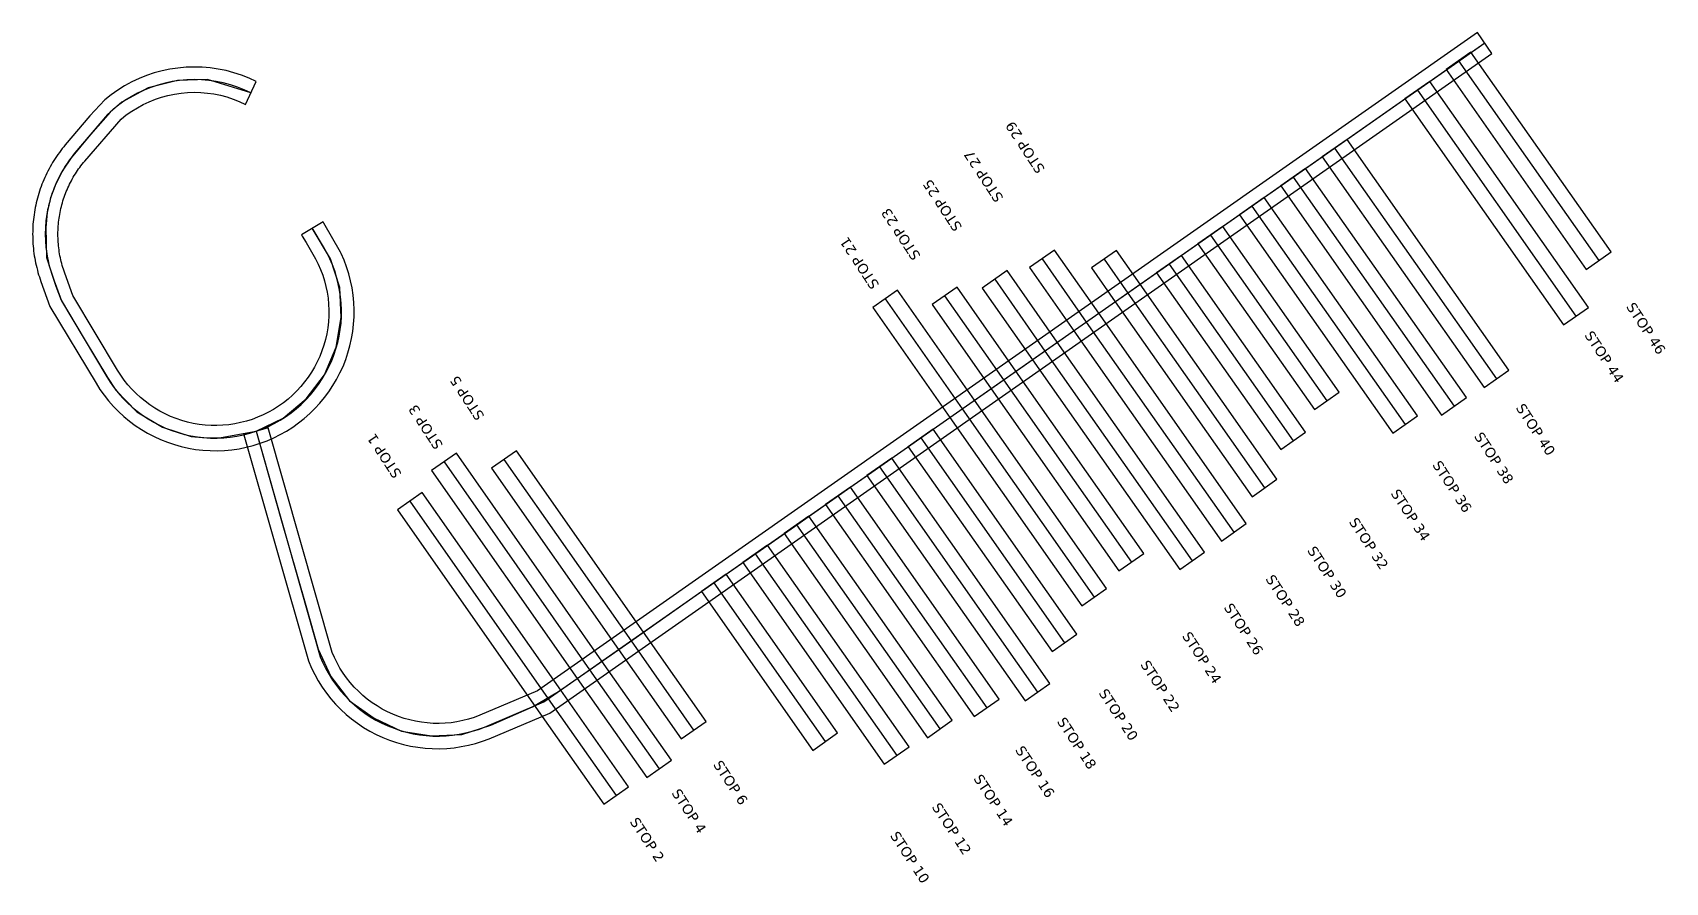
# Model space of a CAD drawing. Extents: x 700462 to 700785, y 4226084 to 4226252.
import ezdxf

# ---------------------------------------------------------------- set-up
doc = ezdxf.new("R2010")
doc.units = 0
doc.header["$MEASUREMENT"] = 0
for name, color, linetype in [('1', 7, 'Continuous'), ('GEOFENCE', 3, 'Continuous'), ('INIT_COORD', 5, 'Continuous'), ('TEXT_ORANGE', 40, 'Continuous')]:
    doc.layers.add(name, color=color, linetype=linetype)
doc.styles.get("Standard").update_dxf_attribs({"font": 'verdana.ttf'})

msp = doc.modelspace()

# ---------------------------------------------------------------- linework, layer by layer
at = {"layer": '1', "color": 7}
for points in [[(700504.16, 4226172.6, 1060.86), (700516.9, 4226127.82, 1064.67), (700517.51, 4226126.41, 1064.68), (700518.15, 4226125.12, 1064.69), (700518.85, 4226123.86, 1064.7), (700519.63, 4226122.65, 1064.71), (700520.46, 4226121.47, 1064.72), (700521.35, 4226120.34, 1064.74), (700522.3, 4226119.26, 1064.75), (700523.31, 4226118.23, 1064.76), (700524.37, 4226117.25, 1064.77), (700525.47, 4226116.34, 1064.78), (700526.63, 4226115.48, 1064.79), (700527.83, 4226114.68, 1064.81), (700529.06, 4226113.94, 1064.82), (700530.34, 4226113.27, 1064.83), (700531.65, 4226112.67, 1064.84), (700532.99, 4226112.14, 1064.85), (700534.35, 4226111.68, 1064.86), (700535.74, 4226111.29, 1064.87), (700537.14, 4226110.97, 1064.88), (700538.56, 4226110.73, 1064.9), (700539.99, 4226110.57, 1064.91), (700541.43, 4226110.47, 1064.92), (700542.87, 4226110.46, 1064.93), (700544.31, 4226110.51, 1064.94), (700545.74, 4226110.65, 1064.95), (700547.16, 4226110.86, 1064.96), (700548.57, 4226111.14, 1064.98), (700549.97, 4226111.49, 1064.99), (700551.34, 4226111.92, 1065), (700552.69, 4226112.42, 1065), (700564.7, 4226117.51, 1065), (700751.12, 4226248.12, 1067.02), (700748.25, 4226252.22, 1067.02), (700562.26, 4226121.91, 1065), (700550.84, 4226117.07, 1065), (700549.73, 4226116.66, 1065), (700548.61, 4226116.31, 1064.99), (700547.47, 4226116.02, 1064.98), (700546.31, 4226115.78, 1064.96), (700545.15, 4226115.61, 1064.95), (700543.97, 4226115.5, 1064.94), (700542.8, 4226115.46, 1064.93), (700541.62, 4226115.47, 1064.92), (700540.44, 4226115.55, 1064.91), (700539.27, 4226115.68, 1064.9), (700538.11, 4226115.88, 1064.88), (700536.96, 4226116.14, 1064.87), (700535.83, 4226116.46, 1064.86), (700534.71, 4226116.83, 1064.85), (700533.62, 4226117.27, 1064.84), (700532.55, 4226117.76, 1064.83), (700531.5, 4226118.31, 1064.82), (700530.49, 4226118.91, 1064.81), (700529.51, 4226119.56, 1064.79), (700528.57, 4226120.27, 1064.78), (700527.66, 4226121.02, 1064.77), (700526.79, 4226121.82, 1064.76), (700525.97, 4226122.66, 1064.75), (700525.19, 4226123.55, 1064.74), (700524.46, 4226124.47, 1064.72), (700523.78, 4226125.43, 1064.71), (700523.15, 4226126.43, 1064.7), (700522.57, 4226127.45, 1064.69), (700522.05, 4226128.51, 1064.68), (700521.62, 4226129.5, 1064.67), (700508.96, 4226173.97, 1060.86), (700504.16, 4226172.6, 1060.86)], [(700506.56, 4226173.29, 1060.86), (700519.26, 4226128.66, 1064.67), (700519.78, 4226127.46, 1064.68), (700520.36, 4226126.29, 1064.69), (700521, 4226125.14, 1064.7), (700521.7, 4226124.04, 1064.71), (700522.46, 4226122.97, 1064.72), (700523.27, 4226121.94, 1064.74), (700524.14, 4226120.96, 1064.75), (700525.05, 4226120.03, 1064.76), (700526.01, 4226119.14, 1064.77), (700527.02, 4226118.3, 1064.78), (700528.07, 4226117.52, 1064.79), (700529.16, 4226116.79, 1064.81), (700530.28, 4226116.13, 1064.82), (700531.44, 4226115.52, 1064.83), (700532.63, 4226114.97, 1064.84), (700533.85, 4226114.49, 1064.85), (700535.09, 4226114.07, 1064.86), (700536.35, 4226113.71, 1064.87), (700537.63, 4226113.43, 1064.88), (700538.92, 4226113.21, 1064.9), (700540.22, 4226113.06, 1064.91), (700541.52, 4226112.97, 1064.92), (700542.83, 4226112.96, 1064.93), (700544.14, 4226113.01, 1064.94), (700545.44, 4226113.13, 1064.95), (700546.74, 4226113.32, 1064.96), (700548.02, 4226113.58, 1064.98), (700549.29, 4226113.9, 1064.99), (700550.54, 4226114.29, 1065), (700551.77, 4226114.75, 1065), (700563.48, 4226119.71, 1065), (700749.69, 4226250.17, 1067.02)], [(700742.03, 4226244.93, 1067.39), (700769.79, 4226205.35, 1066.77), (700774.71, 4226208.8, 1066.77), (700746.94, 4226248.38, 1067.39), (700742.03, 4226244.93, 1067.39)], [(700744.48, 4226246.66, 1067.39), (700772.25, 4226207.08, 1066.77)], [(700506.58, 4226242.55, 1075.04), (700505.19, 4226243.19, 1074.89), (700503.7, 4226243.78, 1074.74), (700502.18, 4226244.28, 1074.6), (700500.64, 4226244.69, 1074.45), (700499.07, 4226245, 1074.31), (700497.48, 4226245.23, 1074.16), (700495.89, 4226245.37, 1074.02), (700494.29, 4226245.41, 1073.87), (700492.69, 4226245.36, 1073.73), (700491.1, 4226245.21, 1073.58), (700489.52, 4226244.98, 1073.44), (700487.95, 4226244.65, 1073.29), (700486.41, 4226244.23, 1073.14), (700484.89, 4226243.72, 1073), (700483.41, 4226243.13, 1072.85), (700481.96, 4226242.45, 1072.71), (700480.55, 4226241.69, 1072.56), (700479.19, 4226240.84, 1072.42), (700477.89, 4226239.92, 1072.27), (700476.63, 4226238.92, 1072.13), (700473.64, 4226235.74, 1071.98), (700468.8, 4226230, 1070.78), (700468.51, 4226229.64, 1070.73), (700468.21, 4226229.27, 1070.68), (700467.91, 4226228.89, 1070.62), (700467.63, 4226228.5, 1070.57), (700467.35, 4226228.11, 1070.52), (700467.07, 4226227.71, 1070.47), (700466.81, 4226227.31, 1070.41), (700466.55, 4226226.91, 1070.36), (700466.3, 4226226.5, 1070.31), (700466.05, 4226226.09, 1070.26), (700465.82, 4226225.67, 1070.21), (700465.59, 4226225.25, 1070.15), (700465.36, 4226224.82, 1070.1), (700465.15, 4226224.4, 1070.05), (700464.94, 4226223.96, 1070), (700464.74, 4226223.53, 1069.94), (700464.55, 4226223.09, 1069.89), (700464.37, 4226222.64, 1069.84), (700464.19, 4226222.2, 1069.79), (700464.02, 4226221.75, 1069.73), (700463.86, 4226221.29, 1069.68), (700463.71, 4226220.84, 1069.63), (700463.56, 4226220.38, 1069.58), (700463.42, 4226219.92, 1069.53), (700463.29, 4226219.46, 1069.47), (700463.17, 4226219, 1069.42), (700463.06, 4226218.53, 1069.37), (700462.96, 4226218.06, 1069.32), (700462.86, 4226217.59, 1069.26), (700462.77, 4226217.12, 1069.21), (700462.69, 4226216.65, 1069.16), (700462.62, 4226216.17, 1069.11), (700462.56, 4226215.7, 1069.05), (700462.5, 4226215.22, 1069), (700462.45, 4226214.74, 1068.95), (700462.41, 4226214.27, 1068.9), (700462.38, 4226213.79, 1068.84), (700462.36, 4226213.31, 1068.79), (700462.35, 4226212.83, 1068.74), (700462.34, 4226212.35, 1068.69), (700462.35, 4226211.87, 1068.63), (700462.36, 4226211.39, 1068.58), (700462.38, 4226210.91, 1068.53), (700462.41, 4226210.43, 1068.48), (700462.44, 4226209.95, 1068.42), (700462.49, 4226209.47, 1068.37), (700462.54, 4226208.99, 1068.32), (700462.6, 4226208.52, 1068.27), (700462.67, 4226208.04, 1068.22), (700462.75, 4226207.57, 1068.16), (700462.84, 4226207.1, 1068.11), (700462.93, 4226206.63, 1068.06), (700463.04, 4226206.16, 1068.01), (700463.15, 4226205.69, 1067.95), (700463.27, 4226205.22, 1067.9), (700463.4, 4226204.76, 1067.85), (700463.53, 4226204.3, 1067.8), (700463.67, 4226203.85, 1067.74), (700463.82, 4226203.39, 1067.69), (700463.98, 4226202.95, 1067.64), (700465.77, 4226198.01, 1067.04), (700474.88, 4226182.79, 1064.94), (700475.63, 4226181.6, 1064.79), (700476.47, 4226180.42, 1064.63), (700477.36, 4226179.3, 1064.47), (700478.31, 4226178.22, 1064.32), (700479.32, 4226177.19, 1064.16), (700480.38, 4226176.21, 1064), (700481.49, 4226175.3, 1063.84), (700482.65, 4226174.44, 1063.69), (700483.85, 4226173.64, 1063.53), (700485.09, 4226172.91, 1063.37), (700486.36, 4226172.24, 1063.22), (700487.67, 4226171.64, 1063.06), (700489.01, 4226171.11, 1062.9), (700490.38, 4226170.65, 1062.74), (700491.76, 4226170.26, 1062.59), (700493.17, 4226169.95, 1062.43), (700494.58, 4226169.71, 1062.27), (700496.02, 4226169.55, 1062.12), (700497.45, 4226169.46, 1061.96), (700498.89, 4226169.44, 1061.8), (700500.33, 4226169.5, 1061.65), (700501.76, 4226169.64, 1061.49), (700503.19, 4226169.85, 1061.33), (700504.6, 4226170.13, 1061.17), (700505.99, 4226170.49, 1061.02), (700507.37, 4226170.92, 1060.86), (700508.72, 4226171.42, 1060.7), (700510.04, 4226172, 1060.55), (700511.33, 4226172.63, 1060.39), (700512.58, 4226173.34, 1060.23), (700513.8, 4226174.11, 1060.08), (700514.97, 4226174.95, 1059.92), (700516.1, 4226175.84, 1059.76), (700517.18, 4226176.79, 1059.6), (700518.21, 4226177.8, 1059.45), (700519.18, 4226178.86, 1059.29), (700520.1, 4226179.97, 1059.13), (700520.96, 4226181.13, 1058.98), (700521.76, 4226182.33, 1058.82), (700522.49, 4226183.57, 1058.66), (700523.16, 4226184.84, 1058.5), (700523.76, 4226186.15, 1058.35), (700524.29, 4226187.49, 1058.19), (700524.74, 4226188.86, 1058.03), (700525.13, 4226190.24, 1057.88), (700525.44, 4226191.65, 1057.72), (700525.69, 4226193.07, 1057.56), (700525.85, 4226194.5, 1057.4), (700525.94, 4226195.93, 1057.25), (700525.96, 4226197.37, 1057.09), (700525.9, 4226198.81, 1056.93), (700525.76, 4226200.24, 1056.78), (700525.55, 4226201.67, 1056.62), (700525.27, 4226203.08, 1056.46), (700524.91, 4226204.47, 1056.31), (700524.48, 4226205.85, 1056.15), (700523.97, 4226207.2, 1055.99), (700523.4, 4226208.52, 1055.83), (700523.28, 4226208.77, 1055.8), (700519.99, 4226214.51, 1055.04), (700519.83, 4226214.78, 1055), (700515.54, 4226212.21, 1055), (700515.7, 4226211.94, 1055.04), (700516.48, 4226210.64, 1055.52), (700518.34, 4226207.47, 1055.68), (700518.86, 4226206.41, 1055.83), (700519.33, 4226205.33, 1055.99), (700519.74, 4226204.23, 1056.15), (700520.1, 4226203.11, 1056.31), (700520.39, 4226201.96, 1056.46), (700520.62, 4226200.81, 1056.62), (700520.79, 4226199.64, 1056.78), (700520.91, 4226198.47, 1056.93), (700520.95, 4226197.29, 1057.09), (700520.94, 4226196.12, 1057.25), (700520.87, 4226194.94, 1057.4), (700520.73, 4226193.77, 1057.56), (700520.54, 4226192.61, 1057.72), (700520.28, 4226191.46, 1057.88), (700519.96, 4226190.33, 1058.03), (700519.59, 4226189.21, 1058.19), (700519.16, 4226188.11, 1058.35), (700518.66, 4226187.04, 1058.5), (700518.12, 4226186, 1058.66), (700517.52, 4226184.98, 1058.82), (700516.87, 4226184, 1058.98), (700516.17, 4226183.06, 1059.13), (700515.41, 4226182.15, 1059.29), (700514.62, 4226181.28, 1059.45), (700513.78, 4226180.46, 1059.6), (700512.89, 4226179.68, 1059.76), (700511.97, 4226178.95, 1059.92), (700511.01, 4226178.26, 1060.08), (700510.01, 4226177.63, 1060.23), (700508.99, 4226177.05, 1060.39), (700507.93, 4226176.53, 1060.55), (700506.85, 4226176.06, 1060.7), (700505.75, 4226175.65, 1060.86), (700504.63, 4226175.3, 1061.02), (700503.48, 4226175.01, 1061.17), (700502.33, 4226174.78, 1061.33), (700501.16, 4226174.6, 1061.49), (700499.99, 4226174.49, 1061.65), (700498.81, 4226174.44, 1061.8), (700497.64, 4226174.45, 1061.96), (700496.46, 4226174.53, 1062.12), (700495.29, 4226174.66, 1062.27), (700494.13, 4226174.86, 1062.43), (700492.98, 4226175.12, 1062.59), (700491.84, 4226175.43, 1062.74), (700490.73, 4226175.81, 1062.9), (700489.63, 4226176.24, 1063.06), (700488.56, 4226176.73, 1063.22), (700487.52, 4226177.28, 1063.37), (700486.5, 4226177.88, 1063.53), (700485.52, 4226178.53, 1063.69), (700484.58, 4226179.23, 1063.84), (700483.67, 4226179.98, 1064), (700482.8, 4226180.78, 1064.16), (700481.98, 4226181.62, 1064.32), (700481.2, 4226182.5, 1064.47), (700480.47, 4226183.43, 1064.63), (700479.79, 4226184.39, 1064.79), (700479.14, 4226185.41, 1064.94), (700470.31, 4226200.16, 1067.04), (700468.69, 4226204.63, 1067.64), (700468.56, 4226205.01, 1067.69), (700468.43, 4226205.38, 1067.74), (700468.31, 4226205.75, 1067.8), (700468.2, 4226206.13, 1067.85), (700468.1, 4226206.51, 1067.9), (700468, 4226206.89, 1067.95), (700467.91, 4226207.27, 1068.01), (700467.83, 4226207.66, 1068.06), (700467.75, 4226208.04, 1068.11), (700467.68, 4226208.43, 1068.16), (700467.61, 4226208.82, 1068.22), (700467.56, 4226209.21, 1068.27), (700467.51, 4226209.59, 1068.32), (700467.46, 4226209.99, 1068.37), (700467.43, 4226210.37, 1068.42), (700467.4, 4226210.77, 1068.48), (700467.37, 4226211.16, 1068.53), (700467.36, 4226211.55, 1068.58), (700467.35, 4226211.95, 1068.63), (700467.34, 4226212.34, 1068.69), (700467.35, 4226212.73, 1068.74), (700467.36, 4226213.12, 1068.79), (700467.38, 4226213.51, 1068.84), (700467.4, 4226213.9, 1068.9), (700467.43, 4226214.3, 1068.95), (700467.47, 4226214.69, 1069), (700467.52, 4226215.08, 1069.05), (700467.57, 4226215.47, 1069.11), (700467.63, 4226215.85, 1069.16), (700467.69, 4226216.24, 1069.21), (700467.77, 4226216.63, 1069.26), (700467.84, 4226217.01, 1069.32), (700467.93, 4226217.4, 1069.37), (700468.02, 4226217.78, 1069.42), (700468.12, 4226218.16, 1069.47), (700468.23, 4226218.54, 1069.53), (700468.34, 4226218.91, 1069.58), (700468.46, 4226219.29, 1069.63), (700468.58, 4226219.66, 1069.68), (700468.71, 4226220.03, 1069.73), (700468.85, 4226220.4, 1069.79), (700469, 4226220.76, 1069.84), (700469.15, 4226221.13, 1069.89), (700469.31, 4226221.48, 1069.94), (700469.47, 4226221.84, 1070), (700469.64, 4226222.2, 1070.05), (700469.82, 4226222.55, 1070.1), (700470, 4226222.9, 1070.15), (700470.18, 4226223.24, 1070.21), (700470.38, 4226223.58, 1070.26), (700470.58, 4226223.92, 1070.31), (700470.79, 4226224.25, 1070.36), (700471, 4226224.59, 1070.41), (700471.21, 4226224.91, 1070.47), (700471.44, 4226225.23, 1070.52), (700471.67, 4226225.55, 1070.57), (700471.9, 4226225.87, 1070.62), (700472.14, 4226226.18, 1070.68), (700472.39, 4226226.49, 1070.73), (700472.64, 4226226.8, 1070.78), (700479.86, 4226235.1, 1072.13), (700480.88, 4226235.92, 1072.27), (700481.95, 4226236.67, 1072.42), (700483.07, 4226237.36, 1072.56), (700484.22, 4226237.99, 1072.71), (700485.4, 4226238.54, 1072.85), (700486.62, 4226239.03, 1073), (700487.85, 4226239.44, 1073.14), (700489.12, 4226239.79, 1073.29), (700490.4, 4226240.05, 1073.44), (700491.7, 4226240.25, 1073.58), (700493, 4226240.37, 1073.73), (700494.31, 4226240.41, 1073.87), (700495.61, 4226240.37, 1074.02), (700496.92, 4226240.26, 1074.16), (700498.21, 4226240.08, 1074.31), (700499.5, 4226239.82, 1074.45), (700500.76, 4226239.48, 1074.6), (700502.01, 4226239.07, 1074.74), (700503.22, 4226238.59, 1074.89), (700504.47, 4226238.01, 1075.04), (700506.58, 4226242.55, 1075.04)], [(700505.53, 4226240.28, 1075.04), (700504.21, 4226240.89, 1074.89), (700502.85, 4226241.42, 1074.74), (700501.47, 4226241.88, 1074.6), (700500.07, 4226242.25, 1074.45), (700498.64, 4226242.54, 1074.31), (700497.2, 4226242.75, 1074.16), (700495.75, 4226242.87, 1074.02), (700494.3, 4226242.91, 1073.87), (700492.85, 4226242.86, 1073.73), (700491.4, 4226242.73, 1073.58), (700489.96, 4226242.52, 1073.44), (700488.54, 4226242.22, 1073.29), (700487.13, 4226241.84, 1073.14), (700485.75, 4226241.38, 1073), (700484.4, 4226240.84, 1072.85), (700483.09, 4226240.22, 1072.71), (700481.81, 4226239.52, 1072.56), (700480.57, 4226238.76, 1072.42), (700479.38, 4226237.92, 1072.27), (700478.25, 4226237.01, 1072.13), (700477.16, 4226236.04, 1071.98), (700477.16, 4226236.04, 1071.98), (700470.72, 4226228.4, 1070.78), (700470.44, 4226228.06, 1070.73), (700470.17, 4226227.72, 1070.68), (700469.91, 4226227.38, 1070.62), (700469.65, 4226227.03, 1070.57), (700469.39, 4226226.67, 1070.52), (700469.14, 4226226.31, 1070.47), (700468.9, 4226225.95, 1070.41), (700468.67, 4226225.58, 1070.36), (700468.44, 4226225.21, 1070.31), (700468.22, 4226224.83, 1070.26), (700468, 4226224.46, 1070.21), (700467.79, 4226224.07, 1070.15), (700467.59, 4226223.69, 1070.1), (700467.4, 4226223.3, 1070.05), (700467.21, 4226222.9, 1070), (700467.02, 4226222.51, 1069.94), (700466.85, 4226222.11, 1069.89), (700466.68, 4226221.7, 1069.84), (700466.52, 4226221.3, 1069.79), (700466.37, 4226220.89, 1069.73), (700466.22, 4226220.48, 1069.68), (700466.08, 4226220.07, 1069.63), (700465.95, 4226219.65, 1069.58), (700465.82, 4226219.23, 1069.53), (700465.71, 4226218.81, 1069.47), (700465.6, 4226218.39, 1069.42), (700465.49, 4226217.96, 1069.37), (700465.4, 4226217.54, 1069.32), (700465.31, 4226217.11, 1069.26), (700465.23, 4226216.68, 1069.21), (700465.16, 4226216.25, 1069.16), (700465.09, 4226215.82, 1069.11), (700465.04, 4226215.39, 1069.05), (700464.98, 4226214.95, 1069), (700464.94, 4226214.52, 1068.95), (700464.91, 4226214.08, 1068.9), (700464.88, 4226213.65, 1068.84), (700464.86, 4226213.21, 1068.79), (700464.85, 4226212.78, 1068.74), (700464.84, 4226212.34, 1068.69), (700464.85, 4226211.91, 1068.63), (700464.86, 4226211.47, 1068.58), (700464.88, 4226211.03, 1068.53), (700464.9, 4226210.6, 1068.48), (700464.93, 4226210.16, 1068.42), (700464.97, 4226209.73, 1068.37), (700465.02, 4226209.29, 1068.32), (700465.08, 4226208.86, 1068.27), (700465.14, 4226208.43, 1068.22), (700465.21, 4226208, 1068.16), (700465.29, 4226207.57, 1068.11), (700465.38, 4226207.14, 1068.06), (700465.47, 4226206.72, 1068.01), (700465.57, 4226206.29, 1067.95), (700465.68, 4226205.87, 1067.9), (700465.8, 4226205.45, 1067.85), (700465.92, 4226205.03, 1067.8), (700466.05, 4226204.61, 1067.74), (700466.19, 4226204.2, 1067.69), (700466.33, 4226203.79, 1067.64), (700468.04, 4226199.09, 1067.04), (700477.01, 4226184.1, 1064.94), (700477.71, 4226182.99, 1064.79), (700478.47, 4226181.93, 1064.63), (700479.28, 4226180.9, 1064.47), (700480.15, 4226179.92, 1064.32), (700481.06, 4226178.98, 1064.16), (700482.03, 4226178.1, 1064), (700483.03, 4226177.26, 1063.84), (700484.08, 4226176.48, 1063.69), (700485.18, 4226175.76, 1063.53), (700486.3, 4226175.09, 1063.37), (700487.46, 4226174.49, 1063.22), (700488.65, 4226173.94, 1063.06), (700489.87, 4226173.46, 1062.9), (700491.11, 4226173.04, 1062.74), (700492.37, 4226172.69, 1062.59), (700493.65, 4226172.41, 1062.43), (700494.94, 4226172.19, 1062.27), (700496.24, 4226172.04, 1062.12), (700497.55, 4226171.96, 1061.96), (700498.85, 4226171.94, 1061.8), (700500.16, 4226172, 1061.65), (700501.46, 4226172.12, 1061.49), (700502.76, 4226172.31, 1061.33), (700504.04, 4226172.57, 1061.17), (700505.31, 4226172.9, 1061.02), (700506.56, 4226173.29, 1060.86), (700507.79, 4226173.74, 1060.7), (700508.99, 4226174.26, 1060.55), (700510.16, 4226174.84, 1060.39), (700511.3, 4226175.49, 1060.23), (700512.4, 4226176.19, 1060.08), (700513.47, 4226176.95, 1059.92), (700514.5, 4226177.76, 1059.76), (700515.48, 4226178.63, 1059.6), (700516.41, 4226179.54, 1059.45), (700517.3, 4226180.51, 1059.29), (700518.13, 4226181.51, 1059.13), (700518.91, 4226182.57, 1058.98), (700519.64, 4226183.66, 1058.82), (700520.3, 4226184.78, 1058.66), (700520.91, 4226185.94, 1058.5), (700521.45, 4226187.13, 1058.35), (700521.94, 4226188.35, 1058.19), (700522.35, 4226189.59, 1058.03), (700522.71, 4226190.85, 1057.88), (700522.99, 4226192.13, 1057.72), (700523.21, 4226193.42, 1057.56), (700523.36, 4226194.72, 1057.4), (700523.44, 4226196.03, 1057.25), (700523.45, 4226197.33, 1057.09), (700523.4, 4226198.64, 1056.93), (700523.28, 4226199.94, 1056.78), (700523.09, 4226201.24, 1056.62), (700522.83, 4226202.52, 1056.46), (700522.5, 4226203.79, 1056.31), (700522.11, 4226205.04, 1056.15), (700521.65, 4226206.26, 1055.99), (700521.13, 4226207.47, 1055.83), (700520.55, 4226208.64, 1055.68), (700519.91, 4226209.78, 1055.52), (700519.91, 4226209.78, 1055.52), (700517.85, 4226213.22, 1055.04), (700517.68, 4226213.5, 1055)], [(700733.89, 4226239.11, 1067.18), (700765.28, 4226194.38, 1067.9), (700770.19, 4226197.82, 1067.9), (700738.81, 4226242.55, 1067.18), (700733.89, 4226239.11, 1067.18)], [(700736.35, 4226240.83, 1067.18), (700767.73, 4226196.1, 1067.9)], [(700717.53, 4226227.64, 1066.98), (700749.56, 4226181.95, 1067.9), (700754.48, 4226185.4, 1067.9), (700722.44, 4226231.09, 1066.98), (700717.53, 4226227.64, 1066.98)], [(700719.99, 4226229.37, 1066.98), (700752.02, 4226183.67, 1067.9)], [(700709.33, 4226221.9, 1066.87), (700741.16, 4226176.52, 1067.9), (700746.07, 4226179.96, 1067.9), (700714.24, 4226225.34, 1066.87), (700709.33, 4226221.9, 1066.87)], [(700711.79, 4226223.62, 1066.87), (700743.62, 4226178.24, 1067.9)], [(700701.14, 4226216.16, 1066.77), (700731.48, 4226172.9, 1067.9), (700736.39, 4226176.35, 1067.9), (700706.05, 4226219.6, 1066.77), (700701.14, 4226216.16, 1066.77)], [(700703.59, 4226217.88, 1066.77), (700733.94, 4226174.63, 1067.9)], [(700692.94, 4226210.42, 1066.67), (700715.97, 4226177.6, 1067.9), (700720.88, 4226181.04, 1067.9), (700697.86, 4226213.86, 1066.67), (700692.94, 4226210.42, 1066.67)], [(700695.4, 4226212.14, 1066.67), (700718.43, 4226179.32, 1067.9)], [(700659.63, 4226205.71, 1066.64), (700668.38, 4226193.21, 1066.36), (700697.58, 4226151.57, 1067.9), (700702.5, 4226155.02, 1067.9), (700673.3, 4226196.65, 1066.36), (700664.55, 4226209.15, 1066.64), (700659.63, 4226205.71, 1066.64)], [(700662.09, 4226207.43, 1066.64), (700670.84, 4226194.93, 1066.36), (700700.04, 4226153.3, 1067.9)], [(700671.89, 4226205.65, 1066.61), (700676.58, 4226198.95, 1066.46), (700703.64, 4226160.35, 1067.9), (700708.55, 4226163.79, 1067.9), (700681.49, 4226202.39, 1066.46), (700676.8, 4226209.09, 1066.61), (700671.89, 4226205.65, 1066.61)], [(700674.35, 4226207.37, 1066.61), (700679.03, 4226200.67, 1066.46), (700706.1, 4226162.07, 1067.9)], [(700650.26, 4226201.66, 1066.6), (700660.19, 4226187.47, 1066.25), (700689.32, 4226145.94, 1067.9), (700694.23, 4226149.39, 1067.9), (700665.1, 4226190.91, 1066.25), (700655.17, 4226205.1, 1066.6), (700650.26, 4226201.66, 1066.6)], [(700687.21, 4226206.41, 1066.56), (700711.78, 4226171.38, 1067.9)], [(700628.58, 4226197.77, 1066.65), (700643.81, 4226176, 1066.05), (700669.96, 4226138.71, 1067.9), (700674.87, 4226142.16, 1067.9), (700648.73, 4226179.44, 1066.05), (700633.49, 4226201.21, 1066.65), (700628.58, 4226197.77, 1066.65)], [(700640.35, 4226198.38, 1066.58), (700652, 4226181.73, 1066.15), (700677.3, 4226145.66, 1067.9), (700682.21, 4226149.11, 1067.9), (700656.91, 4226185.17, 1066.15), (700645.26, 4226201.82, 1066.58), (700640.35, 4226198.38, 1066.58)], [(700652.72, 4226203.38, 1066.6), (700662.65, 4226189.19, 1066.25), (700691.78, 4226147.66, 1067.9)], [(700631.03, 4226199.49, 1066.65), (700646.27, 4226177.72, 1066.05), (700672.42, 4226140.43, 1067.9)], [(700642.81, 4226200.1, 1066.58), (700654.45, 4226183.45, 1066.15), (700679.76, 4226147.38, 1067.9)], [(700635.62, 4226170.25, 1065.94), (700664.09, 4226129.67, 1067.9), (700669, 4226133.12, 1067.9), (700640.53, 4226173.7, 1065.94), (700635.62, 4226170.25, 1065.94)], [(700638.07, 4226171.97, 1065.94), (700666.54, 4226131.4, 1067.9)], [(700541.29, 4226165.51, 1066.79), (700570.09, 4226124.35, 1065.12), (700583.86, 4226104.73, 1066.12), (700588.77, 4226108.18, 1066.12), (700575, 4226127.79, 1065.12), (700546.21, 4226168.95, 1066.79), (700541.29, 4226165.51, 1066.79)], [(700553.15, 4226166.01, 1066.63), (700578.29, 4226130.09, 1065.22), (700590.68, 4226112.42, 1066.05), (700595.59, 4226115.87, 1066.05), (700583.2, 4226133.53, 1065.22), (700558.07, 4226169.45, 1066.63), (700553.15, 4226166.01, 1066.63)], [(700543.75, 4226167.23, 1066.79), (700572.55, 4226126.07, 1065.12), (700586.32, 4226106.46, 1066.12)], [(700555.61, 4226167.73, 1066.63), (700580.75, 4226131.81, 1065.22), (700593.14, 4226114.15, 1066.05)], [(700627.43, 4226164.52, 1065.84), (700658.72, 4226119.91, 1067.9), (700663.63, 4226123.36, 1067.9), (700632.34, 4226167.96, 1065.84), (700627.43, 4226164.52, 1065.84)], [(700629.89, 4226166.24, 1065.84), (700661.18, 4226121.63, 1067.9)], [(700619.24, 4226158.78, 1065.73), (700648.67, 4226116.82, 1067.9), (700653.58, 4226120.27, 1067.9), (700624.15, 4226162.23, 1065.73), (700619.24, 4226158.78, 1065.73)], [(700534.53, 4226157.75, 1066.66), (700561.91, 4226118.62, 1065.01), (700575.35, 4226099.46, 1066.1), (700580.26, 4226102.9, 1066.1), (700566.83, 4226122.06, 1065.01), (700539.44, 4226161.19, 1066.66), (700534.53, 4226157.75, 1066.66)], [(700536.98, 4226159.47, 1066.66), (700564.37, 4226120.34, 1065.01), (700577.81, 4226101.18, 1066.1)], [(700621.7, 4226160.5, 1065.73), (700651.13, 4226118.55, 1067.9)], [(700611.05, 4226153.04, 1065.63), (700639.39, 4226112.64, 1067.9), (700644.3, 4226116.08, 1067.9), (700615.96, 4226156.49, 1065.63), (700611.05, 4226153.04, 1065.63)], [(700613.5, 4226154.76, 1065.63), (700641.85, 4226114.36, 1067.9)], [(700602.85, 4226147.3, 1065.53), (700630.87, 4226107.37, 1067.9), (700635.79, 4226110.81, 1067.9), (700607.77, 4226150.75, 1065.53), (700602.85, 4226147.3, 1065.53)], [(700605.31, 4226149.02, 1065.53), (700633.33, 4226109.09, 1067.9)], [(700594.67, 4226141.57, 1065.42), (700616.72, 4226110.12, 1066.53), (700621.64, 4226113.57, 1066.53), (700599.59, 4226145.01, 1065.42), (700594.67, 4226141.57, 1065.42)], [(700597.13, 4226143.29, 1065.42), (700619.18, 4226111.85, 1066.53)]]:
    msp.add_polyline3d(points, dxfattribs=at)
at = {"layer": '1'}
msp.add_polyline3d([(700684.76, 4226204.68, 1066.56), (700709.33, 4226169.66, 1067.9), (700714.24, 4226173.1, 1067.9), (700689.67, 4226208.13, 1066.56), (700684.76, 4226204.68, 1066.56)], dxfattribs=at)
at = {"layer": 'GEOFENCE', "linetype": 'Continuous'}
for p, q in [((700743.71, 4226245.99, 1067.21), (700749.69, 4226250.17, 1067.02)), ((700728.98, 4226235.66, 1067.13), (700743.71, 4226245.99, 1067.21)), ((700491.01, 4226242.76, 1073.54), (700485.22, 4226241.3, 1072.95)), ((700496.97, 4226242.94, 1074.14), (700491.01, 4226242.76, 1073.54)), ((700505.53, 4226240.28, 1075.04), (700496.97, 4226242.94, 1074.14)), ((700485.22, 4226241.3, 1072.95), (700479.98, 4226238.43, 1072.35)), ((700477.7, 4226236.5, 1072.05), (700473.77, 4226232.03, 1071.35)), ((700479.98, 4226238.43, 1072.35), (700477.7, 4226236.5, 1072.05)), ((700714.23, 4226225.33, 1066.97), (700728.98, 4226235.66, 1067.13)), ((700473.77, 4226232.03, 1071.35), (700469.94, 4226227.46, 1070.63)), ((700469.94, 4226227.46, 1070.63), (700468.33, 4226224.96, 1070.28)), ((700468.33, 4226224.96, 1070.28), (700466.96, 4226222.31, 1069.92)), ((700699.49, 4226215.01, 1066.68), (700714.23, 4226225.33, 1066.97)), ((700466.96, 4226222.31, 1069.92), (700465.9, 4226219.53, 1069.56)), ((700465.24, 4226216.62, 1069.2), (700464.97, 4226213.66, 1068.85)), ((700465.9, 4226219.53, 1069.56), (700465.24, 4226216.62, 1069.2)), ((700464.97, 4226213.66, 1068.85), (700465.05, 4226207.7, 1068.13)), ((700521.27, 4226207.43, 1055.84), (700517.68, 4226213.5, 1055)), ((700684.75, 4226204.68, 1066.56), (700699.49, 4226215.01, 1066.68)), ((700465.05, 4226207.7, 1068.13), (700466.91, 4226202.04, 1067.42)), ((700523.13, 4226201.77, 1056.56), (700521.27, 4226207.43, 1055.84)), ((700670.01, 4226194.35, 1066.31), (700684.75, 4226204.68, 1066.56)), ((700466.91, 4226202.04, 1067.42), (700467.97, 4226199.26, 1067.06)), ((700523.41, 4226195.82, 1057.27), (700523.13, 4226201.77, 1056.56)), ((700467.97, 4226199.26, 1067.06), (700472.53, 4226191.58, 1065.99)), ((700522.41, 4226189.94, 1057.99), (700523.41, 4226195.82, 1057.27)), ((700655.27, 4226184.02, 1066.13), (700670.01, 4226194.35, 1066.31)), ((700472.53, 4226191.58, 1065.99), (700477.18, 4226183.95, 1064.92)), ((700520.07, 4226184.47, 1058.71), (700522.41, 4226189.94, 1057.99)), ((700516.48, 4226179.71, 1059.43), (700520.07, 4226184.47, 1058.71)), ((700477.18, 4226183.95, 1064.92), (700478.78, 4226181.43, 1064.56)), ((700478.78, 4226181.43, 1064.56), (700482.94, 4226177.16, 1063.84)), ((700640.53, 4226173.7, 1065.94), (700655.27, 4226184.02, 1066.13)), ((700511.93, 4226175.87, 1060.14), (700516.48, 4226179.71, 1059.43)), ((700482.94, 4226177.16, 1063.84), (700488.04, 4226174.09, 1063.13)), ((700506.56, 4226173.29, 1060.86), (700511.93, 4226175.87, 1060.14)), ((700488.04, 4226174.09, 1063.13), (700493.71, 4226172.26, 1062.42)), ((700493.71, 4226172.26, 1062.42), (700496.68, 4226172.02, 1062.06)), ((700496.68, 4226172.02, 1062.06), (700499.66, 4226172.05, 1061.71)), ((700499.66, 4226172.05, 1061.71), (700506.56, 4226173.29, 1060.86)), ((700506.56, 4226173.29, 1060.86), (700511.47, 4226156.03, 1062.33)), ((700625.79, 4226163.37, 1065.68), (700640.53, 4226173.7, 1065.94)), ((700610.63, 4226152.75, 1065.59), (700625.37, 4226163.08, 1065.81)), ((700625.37, 4226163.08, 1065.81), (700625.79, 4226163.37, 1065.68)), ((700511.47, 4226156.03, 1062.33), (700516.38, 4226138.78, 1063.8)), ((700595.89, 4226142.42, 1065.38), (700610.63, 4226152.75, 1065.59)), ((700581.15, 4226132.1, 1065.19), (700595.89, 4226142.42, 1065.38)), ((700516.38, 4226138.78, 1063.8), (700518.84, 4226130.15, 1064.54)), ((700518.84, 4226130.15, 1064.54), (700521.38, 4226124.72, 1064.69)), ((700566.39, 4226121.8, 1065.01), (700581.15, 4226132.1, 1065.19)), ((700521.38, 4226124.72, 1064.69), (700525.01, 4226119.94, 1064.76)), ((700525.01, 4226119.94, 1064.76), (700529.92, 4226116.49, 1064.81)), ((700561.23, 4226118.73, 1065), (700566.39, 4226121.8, 1065.01)), ((700529.92, 4226116.49, 1064.81), (700535.35, 4226113.95, 1064.86)), ((700552.98, 4226115.14, 1065.01), (700561.23, 4226118.73, 1065)), ((700535.35, 4226113.95, 1064.86), (700541.28, 4226113.01, 1064.92)), ((700541.28, 4226113.01, 1064.92), (700547.27, 4226113.28, 1064.97)), ((700547.27, 4226113.28, 1064.97), (700552.98, 4226115.14, 1065.01))]:
    msp.add_line(p, q, dxfattribs=at)
at = {"layer": 'INIT_COORD', "linetype": 'Continuous'}
msp.add_point((700505.53, 4226240.28, 1075.04), dxfattribs=at)

# ---------------------------------------------------------------- texts
at = {"layer": 'TEXT_ORANGE', "lineweight": 13}
for s, rotation, p in [('STOP 29', 123.2793, (700662.74, 4226225.2, 1063.1)), ('STOP 27', 123.2793, (700654.53, 4226219.5, 1067.4)), ('STOP 25', 123.2793, (700646.35, 4226213.74, 1063.61)), ('STOP 23', 123.2793, (700638.14, 4226208.02, 1067.33)), ('STOP 21', 123.2793, (700629.96, 4226202.28, 1064.13)), ('STOP 46', 303.2793, (700777.6, 4226197.98, 1066.6)), ('STOP 44', 303.2793, (700769.34, 4226192.34, 1066.87)), ('STOP 5', 123.2793, (700551.82, 4226176.31, 1066.2)), ('STOP 3', 123.2793, (700543.63, 4226170.57, 1066.96)), ('STOP 40', 303.2793, (700755.76, 4226177.95, 1067.02)), ('STOP 1', 123.2793, (700535.44, 4226164.85, 1066.79)), ('STOP 38', 303.2793, (700747.51, 4226172.31, 1068)), ('STOP 36', 303.2793, (700739.25, 4226166.66, 1068.06)), ('STOP 34', 303.2793, (700731, 4226161.02, 1067.26)), ('STOP 32', 303.2793, (700722.74, 4226155.37, 1067.33)), ('STOP 30', 303.2793, (700714.48, 4226149.72, 1067.41)), ('STOP 28', 303.2793, (700706.23, 4226144.08, 1068.18)), ('STOP 26', 303.2793, (700697.98, 4226138.43, 1067.57)), ('STOP 24', 303.2793, (700689.72, 4226132.79, 1067.64)), ('STOP 22', 303.2793, (700681.47, 4226127.14, 1067.72)), ('STOP 20', 303.2793, (700673.21, 4226121.5, 1068.3)), ('STOP 18', 303.2793, (700664.96, 4226115.85, 1067.88)), ('STOP 16', 303.2793, (700656.7, 4226110.2, 1068.24)), ('STOP 6', 303.2793, (700596.94, 4226107.32, 1068.34)), ('STOP 14', 303.2793, (700648.45, 4226104.56, 1068.36)), ('STOP 4', 303.2793, (700588.7, 4226101.69, 1068.42)), ('STOP 12', 303.2793, (700640.2, 4226098.91, 1068.11)), ('STOP 2', 303.2793, (700580.42, 4226096.03, 1067.74)), ('STOP 10', 303.2793, (700631.94, 4226093.26, 1067.13))]:
    msp.add_text(s, height=2, rotation=rotation, dxfattribs=at).set_placement(p)

doc.saveas('drawing.dxf')
